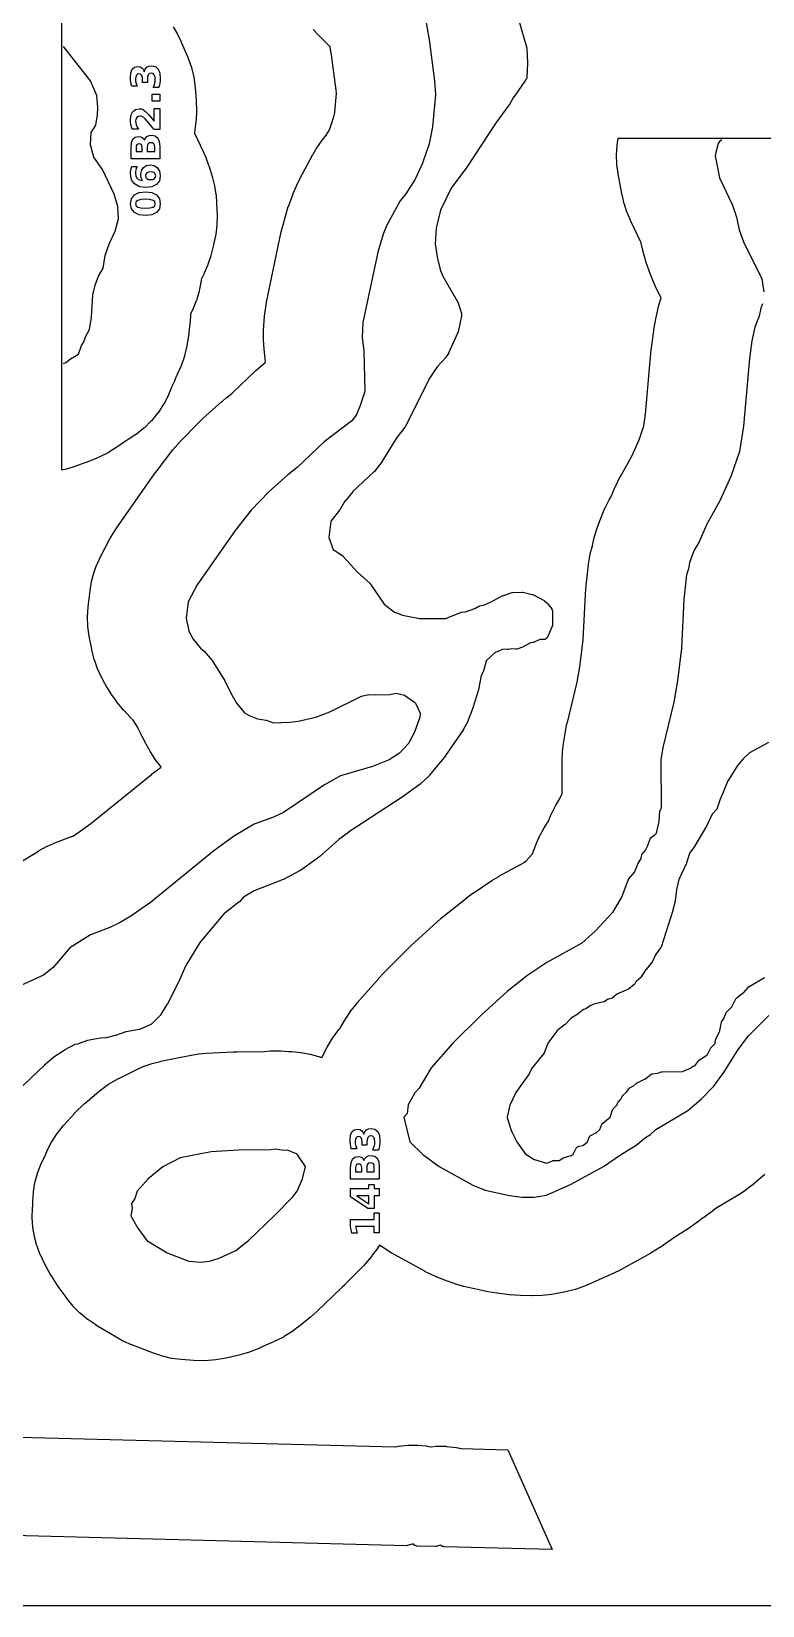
# Model space of a CAD drawing. Header units: millimetres. Extents: x 0 to 841, y 0 to 594.
# Drawn here: x 190.5 to 338.6, y 0 to 319.2 of the extents above; entities that cross this region are included whole.
import ezdxf

# ---------------------------------------------------------------- set-up
doc = ezdxf.new("R2010")
doc.units = ezdxf.units.MM
for name, color, linetype in [('CUT', 1, 'Continuous'), ('ENGRAVE', 5, 'Continuous'), ('SHEET_EDGE_DO_NOT_CUT', 8, 'Continuous')]:
    doc.layers.add(name, color=color, linetype=linetype)

msp = doc.modelspace()

# ---------------------------------------------------------------- linework, layer by layer
at = {"layer": 'CUT'}
for points in [[(219.17, 320.15), (220.05, 318.68), (220.07, 318.65), (220.82, 317.1), (220.83, 317.08), (222.07, 314.18), (222.08, 314.15), (222.82, 312.14), (222.84, 312.09), (223.35, 310.03), (223.36, 309.97), (223.64, 307.85), (223.65, 307.83), (223.84, 305.38), (223.84, 305.35), (223.88, 302.9), (223.88, 302.87), (223.82, 301.46), (223.82, 301.43), (223.6, 299.27), (223.6, 299.25), (223.5, 298.62), (223.5, 298.61), (223.5, 298.6), (225.27, 294.91), (225.28, 294.9), (225.87, 293.53), (225.88, 293.49), (226.37, 292.08), (226.38, 292.06), (227.13, 289.58), (227.14, 289.56), (227.56, 287.89), (227.57, 287.84), (227.85, 286.15), (227.86, 286.11), (227.98, 284.38), (227.99, 284.36), (228.06, 281.89), (228.06, 281.86), (228.03, 280.01), (228.03, 279.96), (227.82, 278.13), (227.82, 278.08), (227.44, 276.27), (227.43, 276.25), (226.79, 273.77), (226.78, 273.75), (226.23, 271.95), (226.21, 271.91), (225.49, 270.18), (225.48, 270.16), (224.88, 268.9), (224.88, 268.89), (224.87, 268.88), (224.72, 267.98), (224.72, 267.96), (224.37, 266.3), (224.36, 266.26), (223.88, 264.64), (223.86, 264.6), (223.24, 263.04), (223.22, 263), (222.7, 261.96), (222.69, 261.94), (222.69, 261.93), (222.59, 260.14), (222.58, 260.11), (222.35, 258.01), (222.34, 257.98), (221.93, 255.49), (221.92, 255.46), (221.48, 253.44), (221.46, 253.39), (220.81, 251.44), (220.79, 251.39), (219.93, 249.5), (219.91, 249.48), (219.82, 249.3), (219.81, 249.28), (219.47, 248.37), (219.45, 248.33), (218.91, 247.23), (218.91, 247.21), (218.24, 245.52), (218.22, 245.47), (217.28, 243.65), (217.25, 243.61), (216.12, 241.9), (216.09, 241.86), (214.79, 240.27), (214.75, 240.23), (213.29, 238.8), (213.25, 238.76), (211.65, 237.49), (211.6, 237.46), (209.86, 236.35), (209.84, 236.34), (209.44, 236.11), (209.42, 236.1), (208.17, 235.21), (208.12, 235.18), (208.08, 235.15), (208.07, 235.15), (208.06, 235.14), (207.79, 234.93), (207.75, 234.9), (206.17, 233.9), (206.13, 233.87), (204.44, 233.02), (204.42, 233.01), (203.13, 232.43), (203.11, 232.42), (201.51, 231.79), (201.49, 231.78), (199.03, 230.92), (199.01, 230.92), (197.53, 230.47), (197.49, 230.46), (196.62, 230.27), (196.62, 381.01)], [(288.68, 323.32), (290.83, 315.81), (290.84, 315.76), (290.85, 315.7), (291.01, 312.85), (291.01, 312.8), (290.88, 309.94), (290.88, 309.89), (290.87, 309.84), (290.85, 309.8), (290.84, 309.76), (290.78, 309.63), (290.76, 309.59), (290.73, 309.55), (288.19, 305.91), (288.18, 305.89), (287.25, 304.31), (287.22, 304.27), (284.62, 300.79), (284.61, 300.77), (278.72, 291.71), (278.7, 291.68), (275.5, 287.47), (275.5, 287.46), (275.49, 287.45), (273.39, 282.99), (273.38, 282.97), (273.38, 282.96), (272.47, 279.36), (272.47, 279.35), (272.47, 279.34), (272.26, 276.19), (272.26, 276.18), (272.26, 276.16), (272.67, 273.5), (272.67, 273.48), (273.3, 270.93), (273.31, 270.9), (273.81, 269.6), (273.82, 269.59), (273.82, 269.58), (276.89, 264.33), (276.91, 264.28), (276.93, 264.22), (277.62, 262.01), (277.63, 261.96), (277.64, 261.91), (277.64, 261.86), (277.64, 261.69), (277.64, 261.63), (277.63, 261.58), (276.92, 258.3), (276.9, 258.25), (276.88, 258.2), (274.99, 253.98), (274.97, 253.94), (274.95, 253.91), (274.46, 253.16), (274.43, 253.13), (274.41, 253.1), (272.71, 251.23), (272.71, 251.22), (272.7, 251.22), (271.23, 249), (271.21, 248.97), (266.2, 239.06), (266.18, 239.02), (266.15, 238.98), (264.38, 236.69), (264.37, 236.67), (261.56, 232.06), (261.52, 232.01), (259.92, 229.95), (259.9, 229.92), (259.87, 229.89), (255.53, 225.85), (255.5, 225.82), (254.02, 223.98), (254, 223.96), (252.98, 222.24), (252.95, 222.19), (251.13, 219.9), (251.12, 219.89), (251.12, 219.87), (250.72, 216.62), (250.72, 216.61), (250.72, 216.6), (251.59, 214.2), (251.6, 214.19), (251.61, 214.18), (253.55, 212.85), (253.6, 212.81), (253.64, 212.77), (256.55, 209.6), (256.57, 209.59), (259.11, 207.26), (259.15, 207.21), (259.19, 207.17), (261.94, 203.08), (261.95, 203.07), (261.96, 203.06), (264.05, 201.48), (264.06, 201.48), (264.07, 201.47), (265.63, 200.85), (265.64, 200.84), (265.65, 200.84), (269.11, 200.15), (269.12, 200.15), (269.14, 200.15), (274.53, 200.2), (274.54, 200.2), (274.55, 200.21), (277.41, 201.42), (277.46, 201.44), (277.51, 201.45), (277.56, 201.46), (278.41, 201.54), (278.42, 201.54), (278.43, 201.54), (280.33, 202.22), (280.34, 202.22), (280.35, 202.22), (281.15, 202.66), (281.19, 202.68), (281.23, 202.7), (281.27, 202.71), (282.29, 202.96), (282.3, 202.96), (282.31, 202.97), (283.63, 203.52), (283.66, 203.54), (285.83, 204.75), (285.88, 204.78), (285.92, 204.79), (287.87, 205.43), (287.92, 205.44), (287.96, 205.45), (288, 205.46), (289.9, 205.54), (289.95, 205.54), (290, 205.54), (290.04, 205.53), (291.93, 205.07), (291.98, 205.05), (292.04, 205.03), (294.37, 203.84), (294.4, 203.82), (294.44, 203.79), (294.47, 203.77), (294.94, 203.35), (294.97, 203.32), (295, 203.28), (295.9, 202.11), (295.93, 202.07), (295.95, 202.02), (296.02, 201.88), (296.04, 201.84), (296.05, 201.78), (296.06, 201.73), (296.07, 201.68), (296.09, 198.93), (296.09, 198.88), (296.08, 198.83), (296.07, 198.78), (296.05, 198.73), (295.03, 196.4), (295.01, 196.35), (294.98, 196.31), (294.95, 196.27), (294.8, 196.1), (294.76, 196.07), (294.73, 196.03), (294.69, 196.01), (294.65, 195.98), (294.61, 195.97), (294.56, 195.95), (294.42, 195.91), (294.38, 195.9), (294.34, 195.89), (294.29, 195.89), (294.25, 195.89), (293.53, 195.93), (293.52, 195.93), (293.51, 195.93), (292.33, 195.35), (292.28, 195.33), (292.24, 195.32), (292.19, 195.31), (292.15, 195.3), (291.59, 195.25), (291.58, 195.25), (291.57, 195.25), (289.86, 194.31), (289.82, 194.29), (289.77, 194.27), (288.88, 193.97), (288.84, 193.96), (288.79, 193.95), (288.75, 193.94), (288.7, 193.94), (288.66, 193.94), (287.75, 194.05), (287.74, 194.05), (287.73, 194.05), (287.12, 193.89), (287.07, 193.88), (287.02, 193.88), (286.97, 193.88), (285.93, 193.93), (285.92, 193.93), (285.9, 193.92), (284.48, 193.29), (284.46, 193.29), (284.45, 193.28), (282.62, 191.57), (282.61, 191.56), (282.61, 191.55), (282.1, 189.58), (282.09, 189.54), (282.08, 189.5), (282.06, 189.46), (281.59, 188.62), (281.58, 188.61), (281.58, 188.6), (281.05, 185.77), (281.03, 185.71), (279.9, 182.03), (279.89, 181.99), (278.82, 179.23), (278.8, 179.17), (278.02, 177.72), (278, 177.68), (274.4, 172.36), (274.37, 172.33), (271.15, 168.39), (271.1, 168.35), (269.32, 166.64), (269.27, 166.6), (265.58, 163.94), (265.56, 163.93), (254.74, 156.81), (254.73, 156.8), (252.72, 155.33), (252.7, 155.31), (248.96, 151.95), (248.92, 151.91), (244.99, 149.07), (244.93, 149.04), (241.52, 147.24), (241.46, 147.21), (235.6, 144.95), (235.59, 144.95), (235.58, 144.94), (233.46, 143.68), (233.45, 143.67), (233.44, 143.67), (232.6, 142.74), (232.57, 142.72), (232.54, 142.69), (229.63, 140.42), (229.62, 140.42), (229.61, 140.41), (224.56, 134.48), (224.56, 134.47), (224.55, 134.46), (221.74, 129.8), (221.72, 129.77), (220.54, 127), (220.53, 126.97), (217.93, 121.92), (217.91, 121.88), (216.51, 119.65), (216.48, 119.61), (216.44, 119.56), (214.8, 117.93), (214.76, 117.9), (214.72, 117.87), (214.68, 117.84), (214.64, 117.82), (212.38, 116.85), (212.32, 116.83), (212.27, 116.82), (209.63, 116.37), (209.62, 116.37), (209.61, 116.37), (207.47, 115.58), (207.41, 115.57), (205.63, 115.14), (205.58, 115.13), (205.53, 115.13), (204.48, 115.08), (204.45, 115.08), (201.83, 114.58), (201.82, 114.58), (201.81, 114.57), (199.94, 113.89), (199.9, 113.88), (199.86, 113.87), (199.82, 113.86), (199.29, 113.81), (199.28, 113.8), (199.26, 113.8), (197.09, 112.6), (197.07, 112.59), (195, 111.22), (194.98, 111.2), (193.09, 109.59), (193.08, 109.58), (187.64, 104.4)], [(187.65, 150.4), (191.88, 153.02), (191.9, 153.04), (193.63, 154), (193.68, 154.02), (195.5, 154.8), (195.52, 154.81), (198.59, 155.94), (198.61, 155.95), (198.79, 156.04), (198.82, 156.05), (199.36, 156.38), (199.38, 156.39), (202.48, 158.57), (202.49, 158.58), (214.78, 168.56), (214.79, 168.57), (215.71, 169.27), (215.72, 169.28), (216.74, 170.02), (216.75, 170.03), (216.75, 170.04), (216.66, 170.14), (216.65, 170.16), (215.56, 171.58), (215.53, 171.62), (214.58, 173.14), (214.57, 173.16), (213.35, 175.31), (213.35, 175.33), (212.62, 176.74), (212.61, 176.76), (212.03, 178.01), (212.02, 178.04), (211.1, 179.53), (211.09, 179.54), (211.08, 179.55), (210.48, 180.11), (210.44, 180.14), (209.15, 181.59), (209.14, 181.6), (207.71, 183.36), (207.7, 183.38), (206.72, 184.69), (206.7, 184.73), (205.84, 186.12), (205.83, 186.13), (204.92, 187.74), (204.91, 187.76), (203.95, 189.7), (203.93, 189.75), (203.2, 191.76), (203.18, 191.82), (202.67, 193.92), (202.67, 193.94), (202.18, 196.59), (202.17, 196.62), (201.91, 198.55), (201.91, 198.6), (201.84, 200.54), (201.84, 200.59), (201.97, 202.54), (201.97, 202.56), (202.35, 205.8), (202.35, 205.82), (202.64, 207.61), (202.65, 207.66), (203.1, 209.4), (203.12, 209.44), (203.73, 211.14), (203.74, 211.18), (204.51, 212.82), (204.52, 212.84), (206.35, 216.32), (206.37, 216.35), (207.68, 218.49), (207.7, 218.52), (215.39, 229.48), (215.4, 229.49), (215.9, 230.18), (215.91, 230.19), (219.1, 234.35), (219.12, 234.37), (220.68, 236.16), (220.7, 236.18), (224.28, 239.84), (224.29, 239.85), (225.21, 240.73), (225.22, 240.74), (229.07, 244.19), (229.09, 244.2), (230.01, 244.98), (230.02, 244.99), (231.14, 245.88), (231.16, 245.89), (235.91, 250.45), (235.94, 250.47), (237.73, 252), (237.75, 252.02), (237.85, 252.09), (237.86, 252.1), (237.86, 252.11), (237.84, 252.91), (237.84, 252.93), (237.61, 254.81), (237.6, 254.83), (237.47, 256.66), (237.47, 256.71), (237.5, 258.54), (237.5, 258.56), (237.69, 261.47), (237.69, 261.5), (238.08, 264.28), (238.08, 264.32), (241.08, 278.56), (241.08, 278.58), (241.44, 280.02), (241.45, 280.03), (242.51, 283.71), (242.52, 283.74), (243.47, 286.31), (243.48, 286.34), (244.26, 288.08), (244.26, 288.09), (244.85, 289.3), (244.86, 289.31), (247.51, 294.29), (247.52, 294.31), (248.45, 295.87), (248.47, 295.91), (249.54, 297.38), (249.55, 297.39), (250.08, 298.06), (250.1, 298.08), (250.62, 298.88), (250.62, 298.89), (250.63, 298.9), (251.05, 299.85), (251.06, 299.87), (251.69, 301.69), (251.7, 301.72), (251.92, 302.8), (251.92, 302.83), (252.27, 306.65), (252.27, 306.66), (252.27, 306.67), (252.23, 307.32), (252.23, 307.33), (251.29, 314.47), (251.29, 314.48), (251.01, 316.06), (251, 316.08), (251, 316.08), (248.6, 318.51), (248.58, 318.52), (247.56, 319.63)], [(339.08, 87.42), (336.37, 85.14), (336.35, 85.12), (335.09, 84.15), (335.06, 84.12), (333.73, 83.25), (333.71, 83.24), (329.06, 80.47), (329.05, 80.46), (329.04, 80.45), (328.47, 79.95), (328.43, 79.92), (327.1, 78.94), (327.07, 78.92), (326.39, 78.5), (326.36, 78.48), (325.74, 77.97), (325.72, 77.95), (323.56, 76.39), (323.53, 76.38), (320.87, 74.72), (320.86, 74.72), (317.86, 72.63), (317.84, 72.61), (316.04, 71.5), (316.02, 71.48), (309.49, 67.9), (309.47, 67.89), (307.91, 67.13), (307.89, 67.12), (302.9, 64.93), (302.88, 64.92), (300.7, 64.12), (300.64, 64.1), (298.39, 63.56), (298.36, 63.55), (295.89, 63.11), (295.86, 63.11), (293.99, 62.86), (293.94, 62.86), (292.06, 62.8), (292.03, 62.8), (289.56, 62.84), (289.53, 62.84), (287.33, 63), (287.3, 63), (284.83, 63.32), (284.81, 63.32), (283.05, 63.63), (283.03, 63.63), (278.07, 64.73), (278.05, 64.73), (276.5, 65.14), (276.46, 65.15), (274.96, 65.69), (274.94, 65.69), (272.48, 66.68), (272.45, 66.69), (270.2, 67.76), (270.17, 67.78), (263.39, 71.54), (263.37, 71.56), (261.2, 72.96), (261.17, 72.98), (261.02, 73.09), (261.01, 73.09), (261.01, 73.08), (260.23, 71.93), (260.21, 71.9), (259.39, 70.82), (259.37, 70.79), (257.74, 68.91), (257.72, 68.89), (253.91, 65.01), (253.9, 65), (253.46, 64.57), (253.46, 64.56), (248.26, 59.58), (248.24, 59.57), (247.01, 58.49), (247, 58.48), (244.49, 56.44), (244.47, 56.43), (243.13, 55.44), (243.09, 55.41), (241.68, 54.54), (241.64, 54.52), (240.15, 53.77), (240.13, 53.76), (236.75, 52.23), (236.72, 52.21), (234.23, 51.28), (234.2, 51.27), (232.31, 50.71), (232.28, 50.7), (229.52, 50.09), (229.49, 50.08), (227.84, 49.83), (227.81, 49.83), (225.59, 49.63), (225.53, 49.63), (223.31, 49.68), (223.28, 49.68), (220.81, 49.87), (220.78, 49.88), (218.91, 50.12), (218.86, 50.13), (217.03, 50.54), (216.99, 50.55), (215.19, 51.15), (215.17, 51.16), (210.77, 52.85), (210.75, 52.86), (209.18, 53.55), (209.14, 53.57), (207.63, 54.39), (207.61, 54.4), (203.49, 56.89), (203.47, 56.91), (201.85, 57.99), (201.81, 58.02), (200.32, 59.26), (200.29, 59.29), (198.93, 60.67), (198.9, 60.7), (197.67, 62.22), (197.66, 62.24), (195.86, 64.69), (195.85, 64.72), (194.5, 66.84), (194.48, 66.87), (193.11, 69.36), (193.1, 69.38), (192.26, 71.09), (192.24, 71.14), (191.58, 72.91), (191.56, 72.95), (191.08, 74.78), (191.07, 74.83), (190.76, 76.69), (190.75, 76.74), (190.63, 78.63), (190.63, 78.68), (190.68, 80.57), (190.69, 80.62), (190.74, 81), (190.74, 81.01), (190.74, 81.02), (190.71, 81.92), (190.71, 81.97), (190.85, 83.85), (190.85, 83.9), (191.16, 85.76), (191.17, 85.81), (191.67, 87.63), (191.68, 87.68), (192.35, 89.44), (192.37, 89.49), (193.2, 91.18), (193.22, 91.22), (193.3, 91.35), (193.31, 91.36), (193.31, 91.37), (193.58, 92.08), (193.6, 92.13), (194.53, 93.95), (194.55, 94), (195.66, 95.72), (195.69, 95.76), (196.98, 97.37), (197, 97.39), (199.22, 99.87), (199.25, 99.89), (201.23, 101.81), (201.25, 101.84), (204.16, 104.29), (204.18, 104.3), (206.05, 105.7), (206.1, 105.73), (208.12, 106.9), (208.15, 106.91), (211.67, 108.66), (211.69, 108.67), (213.25, 109.37), (213.29, 109.38), (214.9, 109.94), (214.94, 109.95), (216.59, 110.36), (216.62, 110.37), (222.84, 111.64), (222.86, 111.64), (224.33, 111.88), (224.37, 111.89), (225.85, 112.02), (225.87, 112.02), (231.39, 112.29), (231.4, 112.29), (232.15, 112.32), (232.16, 112.32), (237.59, 112.38), (237.61, 112.38), (238.93, 112.51), (238.98, 112.51), (240.97, 112.5), (241.03, 112.5), (242.46, 112.35), (242.49, 112.34), (243.26, 112.34), (243.3, 112.34), (245.08, 112.18), (245.12, 112.17), (246.87, 111.85), (246.92, 111.84), (248.63, 111.36), (248.68, 111.35), (249.27, 111.12), (249.28, 111.12), (249.29, 111.13), (250.38, 113.22), (250.39, 113.24), (251.48, 115.08), (251.51, 115.12), (252.78, 116.82), (252.82, 116.87), (253.04, 117.1), (253.05, 117.11), (253.05, 117.12), (254.26, 119.18), (254.28, 119.2), (255.28, 120.72), (255.3, 120.76), (256.44, 122.18), (256.45, 122.2), (260.83, 127.19), (260.84, 127.21), (261.74, 128.17), (261.75, 128.18), (267.48, 133.91), (267.49, 133.92), (268.16, 134.56), (268.17, 134.56), (273.4, 139.31), (273.41, 139.33), (274.48, 140.23), (274.49, 140.24), (278.69, 143.55), (278.71, 143.56), (279.94, 144.45), (279.95, 144.47), (283.76, 147.01), (283.77, 147.02), (285.18, 147.88), (285.2, 147.89), (290.42, 150.79), (290.44, 150.8), (290.45, 150.81), (290.69, 151.03), (290.71, 151.04), (291.98, 152.43), (291.99, 152.44), (292, 152.45), (292.82, 154.6), (292.83, 154.62), (293.52, 156.18), (293.53, 156.22), (294.35, 157.71), (294.37, 157.75), (295.25, 159.08), (295.26, 159.09), (295.26, 159.1), (295.81, 160.5), (295.83, 160.54), (296.65, 162.15), (296.67, 162.2), (297.5, 163.52), (297.51, 163.53), (297.51, 163.54), (297.76, 164.12), (297.78, 164.16), (298.03, 164.64), (298.04, 164.65), (298.04, 164.66), (298, 171.39), (298, 171.41), (298.06, 173.08), (298.06, 173.12), (298.27, 174.77), (298.27, 174.8), (298.68, 177.29), (298.69, 177.31), (298.99, 178.8), (299, 178.82), (301.08, 187.27), (301.08, 187.29), (301.61, 190.36), (301.61, 190.38), (302.25, 195.84), (302.25, 195.86), (302.72, 205.01), (302.72, 205.02), (302.81, 206.18), (302.81, 206.2), (303.36, 211.19), (303.36, 211.21), (303.69, 213.22), (303.7, 213.28), (304.16, 214.94), (304.16, 214.96), (304.48, 216.51), (304.49, 216.55), (305.05, 218.35), (305.06, 218.37), (305.96, 220.85), (305.97, 220.87), (306.68, 222.57), (306.7, 222.61), (307.56, 224.23), (307.57, 224.25), (307.89, 224.78), (307.9, 224.81), (308.86, 227.04), (308.87, 227.07), (309.8, 228.95), (309.81, 228.97), (312.11, 233.07), (312.12, 233.09), (313.62, 236.38), (313.62, 236.41), (314.46, 238.83), (314.47, 238.84), (314.47, 238.85), (314.89, 241.59), (314.89, 241.6), (316.08, 254.7), (316.08, 254.71), (316.17, 255.49), (316.17, 255.5), (316.64, 259.09), (316.65, 259.12), (316.97, 260.93), (316.98, 260.95), (317.6, 263.69), (317.61, 263.72), (318.05, 265.22), (318.06, 265.23), (318.05, 265.24), (316.87, 267.6), (316.86, 267.63), (315.9, 269.91), (315.89, 269.94), (315.04, 272.36), (315.03, 272.39), (314.35, 274.81), (314.34, 274.84), (314.03, 276.28), (314.03, 276.3), (313.98, 276.44), (313.97, 276.47), (311.84, 280.91), (311.84, 280.93), (311.16, 282.52), (311.14, 282.56), (310.62, 284.18), (310.6, 284.23), (310.22, 285.91), (310.21, 285.93), (309.39, 290.37), (309.39, 290.39), (309.13, 292.27), (309.13, 292.31), (309.06, 294.19), (309.06, 294.24), (309.17, 296.12), (309.17, 296.17), (309.39, 297.57), (353.56, 297.57)], [(339.87, 175.02), (335.99, 172.92), (335.98, 172.92), (335.97, 172.91), (334.72, 171.72), (334.7, 171.7), (333.58, 170.37), (333.56, 170.35), (331.63, 167.3), (331.62, 167.29), (331.62, 167.28), (330.15, 163.78), (330.14, 163.76), (329.45, 161.7), (329.43, 161.65), (329.41, 161.61), (329.38, 161.56), (329.35, 161.52), (328.42, 160.49), (328.41, 160.48), (328.41, 160.47), (327.37, 158.21), (327.35, 158.16), (324.91, 154.05), (324.88, 154.02), (323.85, 152.56), (323.84, 152.55), (323.84, 152.54), (323.24, 150.63), (323.22, 150.56), (321.66, 147.26), (321.66, 147.24), (321.65, 147.23), (321.21, 145.18), (321.21, 145.15), (320.94, 142.93), (320.93, 142.87), (320.45, 140.99), (320.44, 140.96), (318.05, 133.5), (318.03, 133.45), (318, 133.4), (317.97, 133.36), (316.95, 131.97), (316.94, 131.96), (316.93, 131.95), (316.16, 130.37), (316.14, 130.33), (316.12, 130.29), (316.09, 130.26), (315.01, 129.02), (315.01, 129.02), (315, 129.01), (314.06, 127.49), (314.03, 127.45), (314, 127.41), (313.97, 127.38), (313, 126.53), (312.99, 126.52), (312.98, 126.5), (312.76, 126.11), (312.74, 126.07), (312.71, 126.03), (312.67, 125.99), (312.63, 125.96), (311.43, 125.01), (311.4, 124.99), (311.36, 124.97), (311.32, 124.95), (309.2, 124.02), (309.18, 124.02), (309.18, 124.01), (308.31, 123.29), (308.27, 123.26), (308.22, 123.23), (308.18, 123.21), (308.13, 123.19), (307.39, 122.97), (307.38, 122.97), (307.37, 122.96), (306.59, 122.48), (306.55, 122.45), (306.5, 122.43), (306.44, 122.41), (304.47, 121.94), (304.46, 121.94), (304.45, 121.93), (303.48, 121.52), (303.47, 121.52), (303.46, 121.51), (302.99, 121.12), (302.95, 121.09), (302.9, 121.06), (302.85, 121.04), (302.81, 121.02), (302.39, 120.91), (302.38, 120.9), (302.37, 120.9), (301.33, 120.04), (301.28, 120), (299.83, 119.09), (299.82, 119.08), (299.8, 119.07), (298.57, 117.8), (298.52, 117.75), (296.95, 116.52), (296.94, 116.52), (296.93, 116.51), (295.13, 114.02), (295.13, 114.02), (295.12, 114.01), (294.36, 112.08), (294.34, 112.03), (294.31, 111.99), (294.28, 111.95), (291.91, 109.03), (291.9, 109.02), (291.89, 109), (291.26, 107.69), (291.24, 107.65), (291.22, 107.61), (288.65, 104.03), (288.64, 104.02), (288.64, 104.01), (287.44, 101.47), (287.44, 101.46), (287.43, 101.45), (286.88, 99.01), (286.87, 99), (286.88, 98.99), (287.78, 96.12), (287.79, 96.11), (287.79, 96.1), (288.82, 94.03), (288.83, 94.02), (288.83, 94.01), (290.61, 91.53), (290.62, 91.52), (290.63, 91.51), (292.35, 90.44), (292.36, 90.43), (292.38, 90.43), (294.87, 89.74), (294.88, 89.74), (294.89, 89.74), (296.08, 90.19), (296.12, 90.21), (296.16, 90.22), (296.2, 90.22), (296.25, 90.23), (297.37, 90.24), (297.38, 90.24), (297.39, 90.24), (298.12, 90.72), (298.16, 90.75), (298.21, 90.77), (298.25, 90.78), (299.87, 91.25), (299.88, 91.26), (299.89, 91.27), (300.23, 91.51), (300.24, 91.52), (300.25, 91.53), (300.88, 92.77), (300.91, 92.81), (300.94, 92.86), (300.98, 92.9), (301.02, 92.93), (301.06, 92.96), (301.13, 93), (301.17, 93.03), (301.21, 93.05), (301.25, 93.06), (302.38, 93.39), (302.39, 93.4), (302.4, 93.41), (303.14, 94.01), (303.15, 94.02), (303.16, 94.03), (303.52, 94.99), (303.54, 95.03), (303.56, 95.07), (303.59, 95.11), (303.65, 95.19), (303.68, 95.23), (303.71, 95.26), (303.75, 95.29), (303.78, 95.31), (303.82, 95.34), (304.87, 95.86), (304.88, 95.86), (304.89, 95.87), (305.64, 96.51), (305.65, 96.52), (305.66, 96.53), (306.08, 97.64), (306.11, 97.69), (306.13, 97.74), (306.17, 97.78), (306.2, 97.82), (306.24, 97.85), (307.72, 99.01), (307.73, 99.02), (307.73, 99.03), (308.25, 100.56), (308.27, 100.6), (308.29, 100.64), (308.31, 100.68), (308.34, 100.72), (308.37, 100.75), (309.14, 101.51), (309.14, 101.52), (309.15, 101.53), (309.32, 102), (309.34, 102.05), (309.36, 102.09), (309.39, 102.13), (309.42, 102.17), (309.87, 102.65), (309.88, 102.66), (309.89, 102.68), (310.26, 103.36), (310.29, 103.4), (310.32, 103.44), (310.35, 103.48), (310.39, 103.51), (311, 104.01), (311.01, 104.02), (311.02, 104.03), (311.51, 104.81), (311.54, 104.85), (311.57, 104.89), (311.61, 104.93), (311.65, 104.96), (311.7, 104.99), (312.37, 105.33), (312.38, 105.34), (312.39, 105.35), (312.99, 105.86), (313.02, 105.89), (313.06, 105.91), (313.1, 105.94), (314.87, 106.79), (314.88, 106.8), (314.89, 106.81), (316.05, 107.73), (316.09, 107.76), (316.14, 107.79), (316.19, 107.81), (316.24, 107.83), (316.29, 107.84), (317.37, 107.98), (317.38, 107.99), (317.39, 107.99), (318.11, 108.22), (318.16, 108.24), (318.21, 108.24), (318.26, 108.25), (322.37, 108.3), (322.38, 108.31), (322.39, 108.31), (324.06, 109.01), (324.07, 109.02), (324.08, 109.03), (324.41, 109.3), (324.45, 109.33), (324.49, 109.36), (324.53, 109.38), (324.57, 109.39), (324.61, 109.41), (324.87, 109.47), (324.88, 109.47), (324.89, 109.48), (325.69, 110.56), (325.72, 110.6), (325.76, 110.64), (325.8, 110.67), (325.84, 110.7), (327.37, 111.59), (327.38, 111.6), (327.38, 111.61), (328.17, 113.12), (328.19, 113.17), (328.23, 113.21), (328.26, 113.25), (329.05, 114.01), (329.06, 114.02), (329.06, 114.03), (329.12, 114.69), (329.12, 114.73), (329.13, 114.78), (329.15, 114.82), (329.17, 114.87), (329.87, 116.28), (329.88, 116.29), (329.88, 116.3), (330.32, 118.31), (330.34, 118.36), (330.36, 118.41), (330.38, 118.45), (330.41, 118.5), (330.79, 119.01), (330.8, 119.02), (330.8, 119.03), (331.16, 120.06), (331.18, 120.11), (331.2, 120.16), (331.23, 120.2), (331.27, 120.24), (332.48, 121.51), (332.49, 121.52), (332.5, 121.53), (333.25, 123.05), (333.27, 123.09), (333.3, 123.12), (333.33, 123.16), (333.36, 123.19), (333.39, 123.22), (334.87, 124.37), (334.88, 124.38), (334.89, 124.39), (335.76, 125.42), (335.78, 125.46), (335.82, 125.48), (335.85, 125.51), (335.89, 125.53), (339.04, 127.37)], [(153.76, 35.05), (264.19, 32.19), (264.2, 32.19), (264.22, 32.2), (264.79, 32.31), (264.84, 32.32), (266.7, 32.51), (266.75, 32.52), (268.63, 32.53), (268.68, 32.53), (270.55, 32.36), (270.59, 32.35), (271.42, 32.2), (271.43, 32.2), (271.45, 32.2), (272.48, 32.3), (272.53, 32.3), (274.51, 32.29), (274.56, 32.28), (276.53, 32.07), (276.58, 32.06), (277.58, 31.85), (277.59, 31.85), (277.6, 31.85), (287.01, 31.6), (295.99, 11.37), (274.04, 11.93), (274.04, 11.93), (273.98, 11.94), (273.92, 11.95), (273.74, 12), (273.7, 12.01), (273.66, 12.03), (273.61, 12.06), (273.58, 12.08), (273.54, 12.11), (273.39, 12.25), (273.38, 12.26), (273.37, 12.25), (272.67, 12.01), (272.62, 11.99), (272.58, 11.98), (272.53, 11.98), (272.49, 11.98), (268.55, 12.07), (268.49, 12.08), (268.43, 12.09), (268.26, 12.14), (268.22, 12.15), (268.17, 12.17), (268.13, 12.2), (268.09, 12.23), (268.05, 12.26), (267.81, 12.48), (267.81, 12.49), (267.79, 12.49), (266.66, 12.15), (266.6, 12.14), (266.55, 12.13), (266.5, 12.13), (153.25, 15.05)]]:
    msp.add_lwpolyline(points, dxfattribs=at)
at = {"layer": 'ENGRAVE'}
for points in [[(270.1, 322.95), (271.06, 317.52), (272.15, 309.21), (272.32, 306.35), (271.74, 299.9), (271.03, 296.41), (269.68, 292.51), (268.25, 289.29), (266.31, 286.33), (265.17, 284.9), (262.51, 279.91), (261.73, 278.15), (260.65, 274.45), (257.65, 260.18), (257.46, 257.25), (257.8, 254.43), (258.04, 246.22), (257.01, 243.17), (256.27, 241.43), (255.38, 240.25), (249.76, 236.02), (244.31, 230.79), (242.43, 229.31), (238.57, 225.84), (234.97, 222.17), (231.76, 218), (224.06, 207.02), (222.22, 203.52), (221.84, 200.25), (222.34, 197.58), (223.25, 195.95), (224.69, 194.18), (225.43, 193.56), (227.11, 191.67), (229.68, 187.5), (230.77, 185.15), (231.99, 182.98), (233.61, 181.05), (234.59, 180.49), (236.25, 179.82), (238.04, 179.57), (239.51, 178.99), (242.78, 179.12), (244.53, 179.36), (248.1, 180.14), (250.96, 181.22), (257.38, 184.45), (258.85, 184.78), (260.18, 184.66), (263.07, 184.76), (264.46, 185.04), (266.06, 184.62), (268.07, 183.22), (268.26, 182.99), (269.25, 180.98), (269.2, 180.13), (268.08, 177.11), (266.86, 174.82), (265.03, 172.89), (262.96, 171.49), (259.57, 170.14), (253.06, 168.25), (249.85, 166.45), (241.55, 160.85), (239.54, 159.9), (235.59, 158.44), (231.62, 156.08), (227.39, 153.04), (214.55, 142.61), (210.37, 139.67), (208.33, 138.42), (206.34, 137.48), (202.45, 136.04), (198.2, 133.4), (194.88, 129.38), (192.9, 127.85), (188.3, 125.72)], [(196.92, 251.9), (197.45, 252.09), (198.38, 252.83), (200.02, 253.76), (200.62, 255.55), (201.09, 256.26), (201.43, 257.29), (202.2, 258.76), (202.62, 261.28), (202.88, 265.83), (203.37, 267.78), (204.07, 269.57), (204.99, 271.22), (205.42, 273.82), (206.25, 276.3), (207.43, 278.76), (208.07, 281.26), (207.99, 283.76), (207.24, 286.26), (204.84, 291.26), (203.13, 293.73), (202.42, 296.22), (202.56, 298.72), (203.5, 300.21), (203.84, 302.35), (203.9, 303.79), (203.71, 306.26), (202.45, 309.19), (196.92, 316.17)], [(330.35, 297.27), (329.88, 296.89), (329.63, 296.52), (329.19, 294.69), (329.05, 294.02), (329.88, 289.55), (332.55, 283.97), (333.36, 281.56), (333.9, 278.99), (334.76, 276.54), (338.5, 269.05), (338.89, 266.45)], [(338.63, 263.99), (338.26, 263.14), (337.94, 261.52), (337.1, 259.26), (336.47, 256.5), (336, 252.89), (334.75, 239.17), (333.96, 234.02), (332.22, 228.99), (329.98, 224.05), (327.25, 219.17), (325.76, 215.7), (324.76, 214.02), (323.85, 211.52), (323.65, 210.25), (323.24, 209.02), (322.69, 204.01), (322.2, 194.17), (321.41, 187.51), (320.67, 183.19), (318.41, 174.03), (318, 171.52), (318.06, 161.7), (317.98, 161.43), (317.77, 161.12), (317.58, 158.97), (317.09, 156.65), (316.91, 156.4), (315.83, 155.56), (315.25, 153.96), (314.88, 153.29), (314.07, 152.33), (313.95, 151.52), (313.37, 150.49), (312.68, 148.77), (311.49, 147.41), (310.09, 143.8), (308.22, 140.55), (304.72, 136.73), (302.03, 134.36), (294.89, 130.4), (291.07, 127.84), (286.86, 124.52), (281.62, 119.76), (275.88, 114.03), (271.49, 109.02), (269.06, 104.89), (268.13, 104), (266.83, 101.52), (266.57, 99.81), (265.95, 99.02), (267.11, 94.02), (269.77, 91.5), (273.1, 89.03), (279.9, 85.25), (282.38, 84.26), (287.36, 83.16), (289.86, 82.84), (292.36, 82.8), (294.86, 83.24), (299.86, 85.44), (306.42, 89.03), (309.86, 91.43), (312.99, 93.37), (314.88, 94.94), (315.89, 95.5), (317, 96.56), (323.47, 100.42), (326.2, 102.72), (328.66, 105.27), (330.81, 108.11), (333.67, 112.78), (335.78, 115.54), (339.88, 119.67)], [(239.88, 92.53), (238.95, 92.39), (232.39, 92.32), (226.85, 92.04), (220.6, 90.77), (217.06, 89), (214.13, 86.53), (211.89, 84.03), (211.41, 82.54), (210.71, 81.52), (210.88, 80.5), (210.62, 79.02), (212.01, 76.5), (213.82, 74.02), (217.96, 71.52), (222.38, 69.81), (224.88, 69.61), (226.56, 69.86), (228.49, 70.44), (231.89, 71.98), (234.42, 74.03), (239.63, 79.01), (243.45, 82.91), (244.3, 84.02), (245.42, 86.52), (246.03, 89.02), (244.33, 91.52), (242.38, 92.36), (241.61, 92.26), (239.88, 92.53)]]:
    msp.add_lwpolyline(points, dxfattribs=at)
for points in [[(213.31, 311.07), (213.52, 311.59), (213.84, 311.97), (214.27, 312.2), (214.8, 312.27), (215.57, 312.11), (216.12, 311.61), (216.46, 310.79), (216.57, 309.67), (216.55, 309.22), (216.5, 308.77), (216.41, 308.32), (216.28, 307.88), (215.12, 307.88), (215.31, 308.3), (215.44, 308.72), (215.52, 309.13), (215.55, 309.53), (215.5, 310.06), (215.34, 310.45), (215.09, 310.69), (214.75, 310.77), (214.4, 310.69), (214.14, 310.44), (213.99, 310.04), (213.94, 309.48), (213.94, 308.88), (212.97, 308.88), (212.97, 309.51), (212.93, 310.01), (212.79, 310.35), (212.57, 310.56), (212.25, 310.63), (211.95, 310.56), (211.73, 310.36), (211.59, 310.04), (211.55, 309.6), (211.57, 309.24), (211.63, 308.87), (211.73, 308.5), (211.87, 308.13), (210.77, 308.13), (210.66, 308.57), (210.58, 309.01), (210.54, 309.44), (210.52, 309.87), (210.61, 310.86), (210.89, 311.57), (211.36, 311.99), (212.02, 312.14), (212.48, 312.07), (212.85, 311.87), (213.13, 311.53), (213.31, 311.07)], [(214.95, 305.12), (214.95, 306.53), (216.46, 306.53), (216.46, 305.12), (214.95, 305.12)], [(215.35, 301.04), (215.35, 303.61), (216.46, 303.61), (216.46, 299.37), (215.35, 299.37), (213.47, 301.5), (213.22, 301.75), (212.97, 301.92), (212.72, 302.02), (212.46, 302.06), (212.09, 301.99), (211.8, 301.78), (211.61, 301.46), (211.55, 301.05), (211.59, 300.68), (211.7, 300.28), (211.89, 299.85), (212.15, 299.39), (210.86, 299.39), (210.72, 299.89), (210.61, 300.39), (210.54, 300.88), (210.52, 301.36), (210.64, 302.29), (210.98, 302.99), (211.53, 303.43), (212.27, 303.57), (212.73, 303.51), (213.16, 303.32), (213.64, 302.94), (214.26, 302.29), (215.35, 301.04)], [(213.34, 297.16), (213.54, 297.59), (213.86, 297.91), (214.28, 298.11), (214.79, 298.18), (215.52, 298.03), (216.04, 297.61), (216.36, 296.89), (216.46, 295.87), (216.46, 293.38), (210.63, 293.38), (210.63, 295.63), (210.72, 296.68), (210.99, 297.39), (211.47, 297.8), (212.17, 297.94), (212.56, 297.89), (212.89, 297.74), (213.15, 297.49), (213.34, 297.16)], [(212.88, 295.71), (212.85, 296.02), (212.73, 296.25), (212.54, 296.39), (212.27, 296.43), (212, 296.39), (211.81, 296.25), (211.69, 296.02), (211.65, 295.71), (211.65, 294.88), (212.88, 294.88), (212.88, 295.71)], [(215.43, 295.76), (215.39, 296.16), (215.24, 296.44), (215, 296.61), (214.67, 296.67), (214.33, 296.62), (214.1, 296.45), (213.95, 296.16), (213.91, 295.76), (213.91, 294.88), (215.43, 294.88), (215.43, 295.76)], [(210.78, 291.83), (211.86, 291.83), (211.7, 291.47), (211.6, 291.13), (211.53, 290.8), (211.51, 290.49), (211.61, 289.89), (211.89, 289.44), (212.35, 289.15), (212.99, 289), (212.83, 289.27), (212.71, 289.56), (212.64, 289.88), (212.61, 290.22), (212.74, 291.03), (213.13, 291.66), (213.74, 292.07), (214.5, 292.21), (215.35, 292.06), (216.01, 291.6), (216.43, 290.88), (216.57, 289.95), (216.38, 288.95), (215.8, 288.19), (214.88, 287.73), (213.63, 287.57), (212.34, 287.75), (211.35, 288.3), (210.74, 289.16), (210.53, 290.3), (210.54, 290.69), (210.59, 291.08), (210.67, 291.46), (210.78, 291.83)], [(213.58, 289.97), (213.64, 289.62), (213.84, 289.38), (214.16, 289.23), (214.6, 289.18), (215.05, 289.23), (215.37, 289.38), (215.56, 289.62), (215.63, 289.97), (215.56, 290.32), (215.37, 290.56), (215.05, 290.71), (214.6, 290.76), (214.16, 290.71), (213.84, 290.56), (213.64, 290.32), (213.58, 289.97)], [(213.55, 286.69), (214.83, 286.54), (215.78, 286.07), (216.38, 285.31), (216.57, 284.29), (216.38, 283.27), (215.78, 282.52), (214.83, 282.05), (213.55, 281.89), (212.26, 282.05), (211.31, 282.52), (210.72, 283.27), (210.52, 284.29), (210.72, 285.31), (211.31, 286.07), (212.26, 286.54), (213.55, 286.69)], [(213.54, 285.19), (212.6, 285.14), (212, 284.98), (211.66, 284.71), (211.55, 284.29), (211.66, 283.88), (212, 283.6), (212.6, 283.45), (213.54, 283.39), (214.48, 283.45), (215.1, 283.6), (215.44, 283.88), (215.55, 284.29), (215.44, 284.71), (215.1, 284.98), (214.48, 285.14), (213.54, 285.19)], [(257.82, 95.57), (258.03, 96.09), (258.35, 96.46), (258.78, 96.7), (259.31, 96.77), (260.07, 96.61), (260.63, 96.11), (260.97, 95.29), (261.08, 94.17), (261.06, 93.72), (261.01, 93.27), (260.92, 92.82), (260.79, 92.38), (259.63, 92.38), (259.81, 92.8), (259.95, 93.21), (260.03, 93.63), (260.05, 94.03), (260, 94.56), (259.85, 94.95), (259.6, 95.19), (259.25, 95.27), (258.9, 95.19), (258.65, 94.94), (258.5, 94.54), (258.44, 93.98), (258.44, 93.38), (257.48, 93.38), (257.48, 94.01), (257.43, 94.5), (257.3, 94.85), (257.07, 95.06), (256.76, 95.13), (256.46, 95.06), (256.24, 94.86), (256.1, 94.54), (256.05, 94.1), (256.08, 93.73), (256.14, 93.37), (256.24, 93), (256.38, 92.63), (255.28, 92.63), (255.17, 93.07), (255.09, 93.51), (255.04, 93.94), (255.03, 94.37), (255.12, 95.36), (255.4, 96.07), (255.87, 96.49), (256.52, 96.63), (256.99, 96.57), (257.36, 96.36), (257.64, 96.03), (257.82, 95.57)], [(257.84, 90.26), (258.04, 90.69), (258.36, 91.01), (258.78, 91.21), (259.29, 91.28), (260.03, 91.14), (260.55, 90.71), (260.86, 89.99), (260.96, 88.97), (260.96, 86.48), (255.13, 86.48), (255.13, 88.74), (255.22, 89.78), (255.5, 90.5), (255.98, 90.91), (256.68, 91.04), (257.07, 90.99), (257.4, 90.84), (257.66, 90.6), (257.84, 90.26)], [(257.39, 88.81), (257.35, 89.13), (257.23, 89.35), (257.04, 89.49), (256.77, 89.54), (256.51, 89.49), (256.31, 89.35), (256.2, 89.13), (256.16, 88.81), (256.16, 87.98), (257.39, 87.98), (257.39, 88.81)], [(259.94, 88.87), (259.89, 89.26), (259.75, 89.55), (259.51, 89.72), (259.17, 89.78), (258.84, 89.72), (258.6, 89.55), (258.46, 89.27), (258.41, 88.87), (258.41, 87.98), (259.94, 87.98), (259.94, 88.87)], [(255.13, 82.87), (255.13, 84.55), (258.81, 84.55), (258.81, 85.38), (259.9, 85.38), (259.9, 84.55), (260.96, 84.55), (260.96, 83.12), (259.9, 83.12), (259.9, 80.54), (258.61, 80.54), (255.13, 82.87)], [(256.37, 83.12), (258.81, 81.48), (258.81, 83.12), (256.37, 83.12)], [(259.93, 75.55), (259.93, 76.88), (256.16, 76.88), (256.44, 75.51), (255.41, 75.51), (255.13, 76.87), (255.13, 78.3), (259.93, 78.3), (259.93, 79.63), (260.96, 79.63), (260.96, 75.55), (259.93, 75.55)]]:
    msp.add_lwpolyline(points, close=True, dxfattribs=at)
at = {"layer": 'SHEET_EDGE_DO_NOT_CUT'}
msp.add_lwpolyline([(0, 0), (841, 0), (841, 594), (0, 594)], close=True, dxfattribs=at)

doc.saveas('drawing.dxf')
